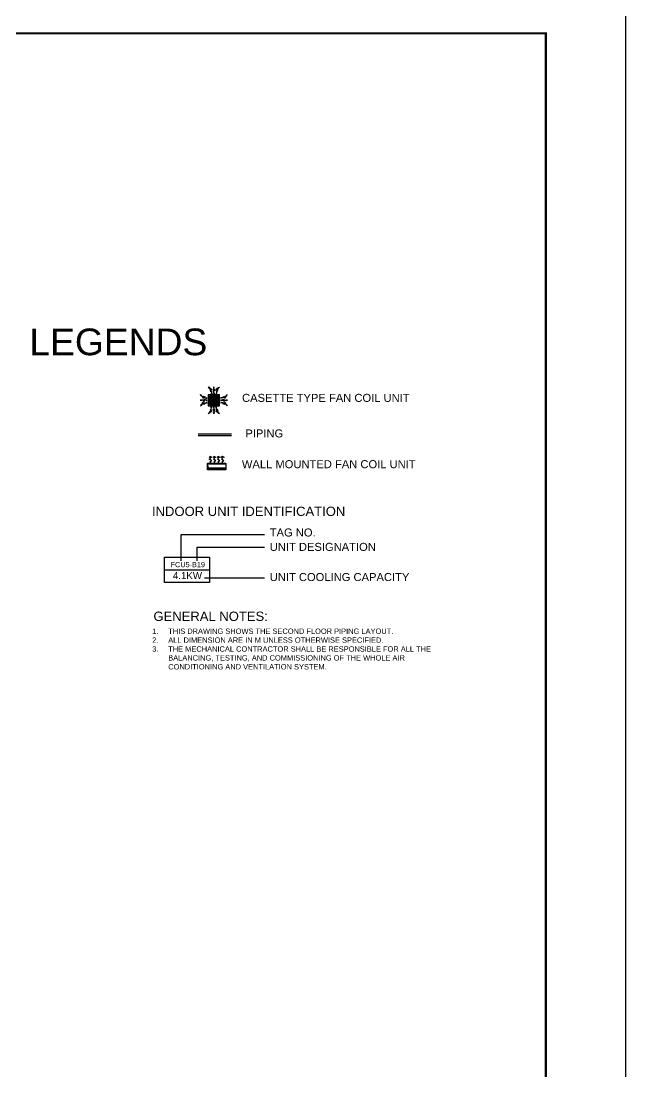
# Model space of a CAD drawing. Header units: millimetres. Extents: x 5 to 598, y 3 to 339.
# Drawn here: x 293.37 to 316.07, y 187.14 to 226.54 of the extents above; entities that cross this region are included whole.
import ezdxf

# ---------------------------------------------------------------- set-up
doc = ezdxf.new("R2010")
doc.units = ezdxf.units.MM
doc.header["$MEASUREMENT"] = 0
for name, color, linetype in [('AIR', 7, 'Continuous'), ('fcu line', 7, 'Continuous'), ('fcu return', 7, 'Continuous'), ('Legends', 7, 'Continuous'), ('template', 7, 'Continuous')]:
    doc.layers.add(name, color=color, linetype=linetype)
doc.styles.get("Standard").update_dxf_attribs({"font": 'arial.ttf'})

# ---------------------------------------------------------------- blocks, each defined once
blk = doc.blocks.new('FCU-13000P (CASSETTE SPLIT)')
at = {"layer": 'AIR', "ltscale": 3}
for p, q in [((0, 0.523), (0, 1)), ((-0.523, 0), (-1, 0)), ((-0.558, 0.193), (-0.487, 0.193)), ((-0.558, 0.162), (-0.487, 0.162)), ((-0.558, 0.016), (-0.487, 0.016)), ((-0.193, 0.558), (-0.193, 0.487)), ((-0.162, 0.558), (-0.162, 0.487)), ((-0.016, 0.558), (-0.016, 0.487)), ((0.016, 0.558), (0.016, 0.487)), ((0.162, 0.558), (0.162, 0.487)), ((0.193, 0.558), (0.193, 0.487)), ((0.558, 0.193), (0.487, 0.193)), ((0.558, 0.162), (0.487, 0.162)), ((0.558, 0.016), (0.487, 0.016)), ((0.523, 0), (1, 0)), ((-0.558, -0.016), (-0.487, -0.016)), ((-0.558, -0.162), (-0.487, -0.162)), ((-0.558, -0.193), (-0.487, -0.193)), ((-0.193, -0.558), (-0.193, -0.487)), ((-0.162, -0.558), (-0.162, -0.487)), ((-0.016, -0.558), (-0.016, -0.487)), ((0, -0.523), (0, -1)), ((0.016, -0.558), (0.016, -0.487)), ((0.162, -0.558), (0.162, -0.487)), ((0.193, -0.558), (0.193, -0.487)), ((0.558, -0.016), (0.487, -0.016)), ((0.558, -0.162), (0.487, -0.162)), ((0.558, -0.193), (0.487, -0.193))]:
    blk.add_line(p, q, dxfattribs=at)
at = {"layer": 'AIR'}
for p, q in [((0.295, -0.295), (-0.295, 0.295)), ((0.295, 0.295), (-0.295, -0.295))]:
    blk.add_line(p, q, dxfattribs=at)
at = {"layer": 'AIR', "ltscale": 3}
for points in [[(-0.335, 0.895), (-0.311, 0.932), (-0.416, 0.973)], [(-0.022, 0.89), (0.022, 0.89), (0, 1)], [(0.335, 0.895), (0.311, 0.932), (0.416, 0.973)], [(-0.89, 0.022), (-0.89, -0.022), (-1, 0)], [(-0.895, 0.335), (-0.932, 0.311), (-0.973, 0.416)], [(0.89, 0.022), (0.89, -0.022), (1, 0)], [(0.895, 0.335), (0.932, 0.311), (0.973, 0.416)], [(-0.895, -0.335), (-0.932, -0.311), (-0.973, -0.416)], [(0.895, -0.335), (0.932, -0.311), (0.973, -0.416)], [(-0.335, -0.895), (-0.311, -0.932), (-0.416, -0.973)], [(-0.022, -0.89), (0.022, -0.89), (0, -1)], [(0.335, -0.895), (0.311, -0.932), (0.416, -0.973)]]:
    blk.add_lwpolyline(points, close=True, dxfattribs=at)
at = {"layer": 'AIR'}
for points in [[(-0.323, 0.914, -0.171809), (-0.178, 0.558), (-0.178, 0.522)], [(0.323, 0.914, 0.171809), (0.178, 0.558), (0.178, 0.522)], [(-0.914, 0.323, 0.171809), (-0.558, 0.178), (-0.522, 0.178)], [(0.914, 0.323, -0.171809), (0.558, 0.178), (0.522, 0.178)], [(-0.914, -0.323, -0.171809), (-0.558, -0.178), (-0.522, -0.178)], [(-0.323, -0.914, 0.171809), (-0.178, -0.558), (-0.178, -0.522)], [(0.323, -0.914, -0.171809), (0.178, -0.558), (0.178, -0.522)], [(0.914, -0.323, 0.171809), (0.558, -0.178), (0.522, -0.178)]]:
    blk.add_lwpolyline(points, format="xyb", dxfattribs=at)
for points in [[(-0.41, -0.41), (0.41, -0.41), (0.41, 0.41), (-0.41, 0.41)], [(-0.373, 0.31), (-0.348, 0.31), (-0.348, -0.31), (-0.373, -0.31)], [(-0.31, 0.372), (0.31, 0.372), (0.31, 0.348), (-0.31, 0.348)], [(-0.26, -0.26), (0.26, -0.26), (0.26, 0.26), (-0.26, 0.26)], [(-0.21, -0.21), (0.21, -0.21), (0.21, 0.21), (-0.21, 0.21)], [(-0.16, -0.16), (0.16, -0.16), (0.16, 0.16), (-0.16, 0.16)], [(-0.11, -0.11), (0.11, -0.11), (0.11, 0.11), (-0.11, 0.11)], [(-0.06, -0.06), (0.06, -0.06), (0.06, 0.06), (-0.06, 0.06)], [(0.372, 0.31), (0.348, 0.31), (0.348, -0.31), (0.372, -0.31)], [(-0.31, -0.373), (0.31, -0.373), (0.31, -0.348), (-0.31, -0.348)]]:
    blk.add_lwpolyline(points, close=True, dxfattribs=at)
blk.add_lwpolyline([(-0.26, -0.31), (0.26, -0.31, 0.414214), (0.31, -0.26), (0.31, 0.26, 0.414214), (0.26, 0.31), (-0.26, 0.31, 0.414214), (-0.31, 0.26), (-0.31, -0.26, 0.414214)], format="xyb", close=True, dxfattribs=at)
at = {"layer": 'AIR', "ltscale": 3}
for points in [[(-0.268, 0.84), (-0.231, 0.852), (-0.134, 0.882), (-0.422, 0.704), (0.005, 0.903), (-0.358, 0.645), (-0.239, 0.678), (-0.199, 0.69)], [(0.268, 0.84), (0.231, 0.852), (0.134, 0.882), (0.422, 0.704), (-0.005, 0.903), (0.358, 0.645), (0.239, 0.678), (0.199, 0.69)], [(-0.84, 0.268), (-0.852, 0.231), (-0.882, 0.134), (-0.704, 0.422), (-0.903, -0.005), (-0.645, 0.358), (-0.678, 0.239), (-0.69, 0.199)], [(0.84, 0.268), (0.852, 0.231), (0.882, 0.134), (0.704, 0.422), (0.903, -0.005), (0.645, 0.358), (0.678, 0.239), (0.69, 0.199)], [(-0.84, -0.268), (-0.852, -0.231), (-0.882, -0.134), (-0.704, -0.422), (-0.903, 0.005), (-0.645, -0.358), (-0.678, -0.239), (-0.69, -0.199)], [(-0.268, -0.84), (-0.231, -0.852), (-0.134, -0.882), (-0.422, -0.704), (0.005, -0.903), (-0.358, -0.645), (-0.239, -0.678), (-0.199, -0.69)], [(0.268, -0.84), (0.231, -0.852), (0.134, -0.882), (0.422, -0.704), (-0.005, -0.903), (0.358, -0.645), (0.239, -0.678), (0.199, -0.69)], [(0.84, -0.268), (0.852, -0.231), (0.882, -0.134), (0.704, -0.422), (0.903, 0.005), (0.645, -0.358), (0.678, -0.239), (0.69, -0.199)]]:
    blk.add_open_spline(points, degree=3, knots=[0.0032834, 0.0032834, 0.0032834, 0.0032834, 0.0712567, 0.1924075, 0.3347111, 0.5062145, 0.5813292, 0.5813292, 0.5813292, 0.5813292], dxfattribs=at)
for points in [[(0, 0.8), (0.077, 0.776), (-0.058, 0.755), (0.098, 0.718), (-0.087, 0.663), (0, 0.631)], [(-0.8, 0), (-0.776, -0.077), (-0.755, 0.058), (-0.718, -0.098), (-0.663, 0.087), (-0.631, 0)], [(0.8, 0), (0.776, -0.077), (0.755, 0.058), (0.718, -0.098), (0.663, 0.087), (0.631, 0)], [(0, -0.8), (0.077, -0.776), (-0.058, -0.755), (0.098, -0.718), (-0.087, -0.663), (0, -0.631)]]:
    blk.add_spline(points, degree=3, dxfattribs=at)
for points in [[(-0.416, 0.973), (-0.335, 0.895), (-0.311, 0.932)], [(0, 1), (-0.022, 0.89), (0.022, 0.89)], [(0.416, 0.973), (0.335, 0.895), (0.311, 0.932)], [(-1, 0), (-0.89, 0.022), (-0.89, -0.022)], [(-0.973, 0.416), (-0.895, 0.335), (-0.932, 0.311)], [(1, 0), (0.89, 0.022), (0.89, -0.022)], [(0.973, 0.416), (0.895, 0.335), (0.932, 0.311)], [(-0.973, -0.416), (-0.895, -0.335), (-0.932, -0.311)], [(0.973, -0.416), (0.895, -0.335), (0.932, -0.311)], [(-0.416, -0.973), (-0.335, -0.895), (-0.311, -0.932)], [(0, -1), (-0.022, -0.89), (0.022, -0.89)], [(0.416, -0.973), (0.335, -0.895), (0.311, -0.932)]]:
    blk.add_solid(points, dxfattribs=at)
blk = doc.blocks.new('CARRIER-S30-32 (FCD)')
at = {"layer": 'AIR'}
for p, q in [((0.825, -0.05), (-0.825, -0.05)), ((0.825, -0.075), (-0.825, -0.075)), ((0.825, -0.1), (-0.825, -0.1)), ((0.825, -0.125), (-0.825, -0.125)), ((0.825, -0.15), (-0.825, -0.15)), ((-0.6, -0.025), (-0.6, -0.175)), ((-0.4, -0.025), (-0.4, -0.175)), ((-0.2, -0.025), (-0.2, -0.175)), ((0, -0.025), (0, -0.175)), ((0.2, -0.025), (0.2, -0.175)), ((0.4, -0.025), (0.4, -0.175)), ((0.6, -0.025), (0.6, -0.175))]:
    blk.add_line(p, q, dxfattribs=at)
for points in [[(-0.8, -0.62), (0.8, -0.62, 0.414214), (0.85, -0.57), (0.85, 0), (-0.85, 0), (-0.85, -0.57, 0.414214)], [(-0.8, -0.595), (0.8, -0.595, 0.414214), (0.825, -0.57), (0.825, -0.525), (-0.825, -0.525), (-0.825, -0.57, 0.414214)]]:
    blk.add_lwpolyline(points, format="xyb", close=True, dxfattribs=at)
for points in [[(-0.825, -0.025), (0.825, -0.025), (0.825, -0.175), (-0.825, -0.175)], [(-0.664, -1.134), (-0.562, -1.239), (-0.697, -1.177)], [(-0.461, -1.134), (-0.562, -1.239), (-0.428, -1.177)], [(-0.289, -1.134), (-0.188, -1.239), (-0.322, -1.177)], [(-0.086, -1.134), (-0.188, -1.239), (-0.053, -1.177)], [(0.086, -1.134), (0.187, -1.239), (0.053, -1.177)], [(0.289, -1.134), (0.187, -1.239), (0.322, -1.177)], [(0.461, -1.134), (0.562, -1.239), (0.428, -1.177)], [(0.664, -1.134), (0.562, -1.239), (0.697, -1.177)]]:
    blk.add_lwpolyline(points, close=True, dxfattribs=at)
for points in [[(-0.562, -0.678), (-0.562, -0.794), (-0.44, -0.843), (-0.667, -0.996), (-0.562, -1.044), (-0.562, -1.239)], [(-0.188, -0.678), (-0.188, -0.794), (-0.065, -0.843), (-0.292, -0.996), (-0.188, -1.044), (-0.188, -1.239)], [(0.187, -0.678), (0.187, -0.794), (0.31, -0.843), (0.083, -0.996), (0.187, -1.044), (0.187, -1.239)], [(0.562, -0.678), (0.562, -0.794), (0.685, -0.843), (0.458, -0.996), (0.562, -1.044), (0.562, -1.239)]]:
    blk.add_lwpolyline(points, dxfattribs=at)
for centre in [(-0.8, -0.285), (-0.8, -0.36)]:
    blk.add_circle(centre, 0.0187, dxfattribs=at)

msp = doc.modelspace()

# ---------------------------------------------------------------- linework, layer by layer
at = {"layer": 'fcu line', "linetype": 'Continuous'}
msp.add_line((301.265, 211.053), (300.02, 211.053), dxfattribs=at)
at = {"layer": 'fcu return', "linetype": 'Continuous'}
msp.add_line((301.265, 210.983), (300.02, 210.983), dxfattribs=at)
at = {"layer": 'Legends'}
for p, q in [((299.372, 206.302), (299.372, 207.282)), ((299.372, 207.282), (302.507, 207.282)), ((299.981, 206.302), (299.981, 206.817)), ((299.981, 206.817), (302.507, 206.817)), ((300.257, 205.669), (302.507, 205.669))]:
    msp.add_line(p, q, dxfattribs=at)
at = {"layer": 'Legends', "linetype": 'Continuous', "lineweight": 25}
msp.add_line((298.753, 205.965), (300.445, 205.965), dxfattribs=at)
at = {"layer": 'Legends'}
msp.add_lwpolyline([(298.753, 206.44), (300.445, 206.44), (300.445, 205.491), (298.753, 205.491)], close=True, dxfattribs=at)
at = {"layer": 'template'}
msp.add_line((316.065, 158.69), (316.065, 229.086), dxfattribs=at)
at = {"layer": 'template', "linetype": 'Continuous', "const_width": 0.0853}
msp.add_lwpolyline([(222.806, 161.699), (313.057, 161.699), (313.057, 226.078), (222.806, 226.078)], close=True, dxfattribs=at)

# ---------------------------------------------------------------- block references
at = {"layer": 'AIR', "xscale": 0.5113536813550488, "yscale": 0.5113536813550488, "zscale": 0.5113536813550488}
msp.add_blockref('FCU-13000P (CASSETTE SPLIT)', (300.606, 212.319), dxfattribs=at)
at = {"layer": 'AIR', "xscale": -0.4053817101480872, "yscale": 0.4053817101480872, "zscale": 0.4053817101480872, "rotation": 180}
msp.add_blockref('CARRIER-S30-32 (FCD)', (300.704, 209.71), dxfattribs=at)

# ---------------------------------------------------------------- texts
at = {"layer": 'Legends', "attachment_point": 1}
for s, width, insert, char_height in [('LEGENDS', 9.67592, (293.682, 215.01), 1), ('CASETTE TYPE FAN COIL UNIT', 11.26859, (301.662, 212.561), 0.3), ('PIPING ', 2.8662, (301.786, 211.228), 0.3), ('WALL MOUNTED FAN COIL UNIT', 11.26859, (301.655, 210.075), 0.3), ('INDOOR UNIT IDENTIFICATION', 10.05204, (298.283, 208.332), 0.35), ('TAG NO.', 2.07651, (302.7, 207.513), 0.3), ('UNIT DESIGNATION', 4.21058, (302.7, 206.974), 0.3), ('UNIT COOLING CAPACITY', 5.52188, (302.7, 205.843), 0.3), ('GENERAL NOTES:', 10.05204, (298.337, 204.397), 0.35), ('\\pxi-3,l4,t4;1.^ITHIS DRAWING SHOWS THE SECOND FLOOR PIPING LAYOUT.\\P2.^IALL DIMENSION ARE IN M UNLESS OTHERWISE SPECIFIED.\\P3.^ITHE MECHANICAL CONTRACTOR SHALL BE RESPONSIBLE FOR ALL THE BALANCING, TESTING, AND COMMISSIONING OF THE WHOLE AIR CONDITIONING AND VENTILATION SYSTEM.', 10.96845, (298.092, 203.762), 0.2)]:
    msp.add_mtext_dynamic_manual_height_columns(s, width=width, gutter_width=1, heights=[0], dxfattribs=dict(at, insert=insert, char_height=char_height))
at = {"layer": 'Legends', "linetype": 'Continuous', "lineweight": 25, "attachment_point": 1}
for s, width, insert, char_height in [('FCU5-B19', 0.44811, (298.981, 206.258), 0.1955), ('4.1KW', 0.23674, (299.066, 205.877), 0.2607)]:
    msp.add_mtext_dynamic_manual_height_columns(s, width=width, gutter_width=1.011, heights=[0], dxfattribs=dict(at, insert=insert, char_height=char_height))

doc.saveas('drawing.dxf')
